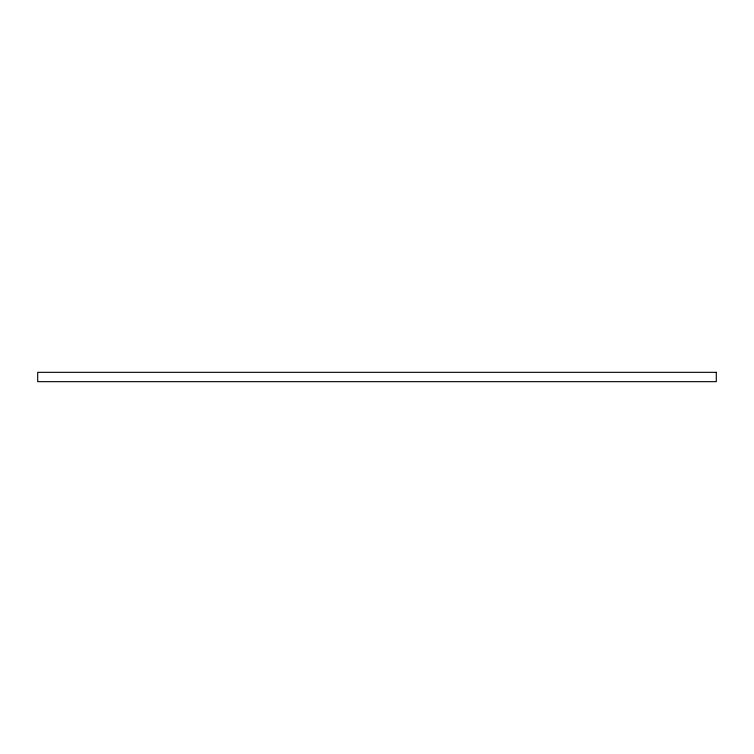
<?xml version="1.0" encoding="UTF-8"?>
<svg xmlns="http://www.w3.org/2000/svg" width="754" height="754" viewBox="0 0 754 754"><rect width="100%" height="100%" fill="white"/><g stroke="black" fill="none" stroke-linecap="round" stroke-linejoin="round"><path stroke-width="1.13" d="M716.3 372.335L37.7 372.335L37.7 381.665L716.3 381.665L716.3 372.335"/></g></svg>
